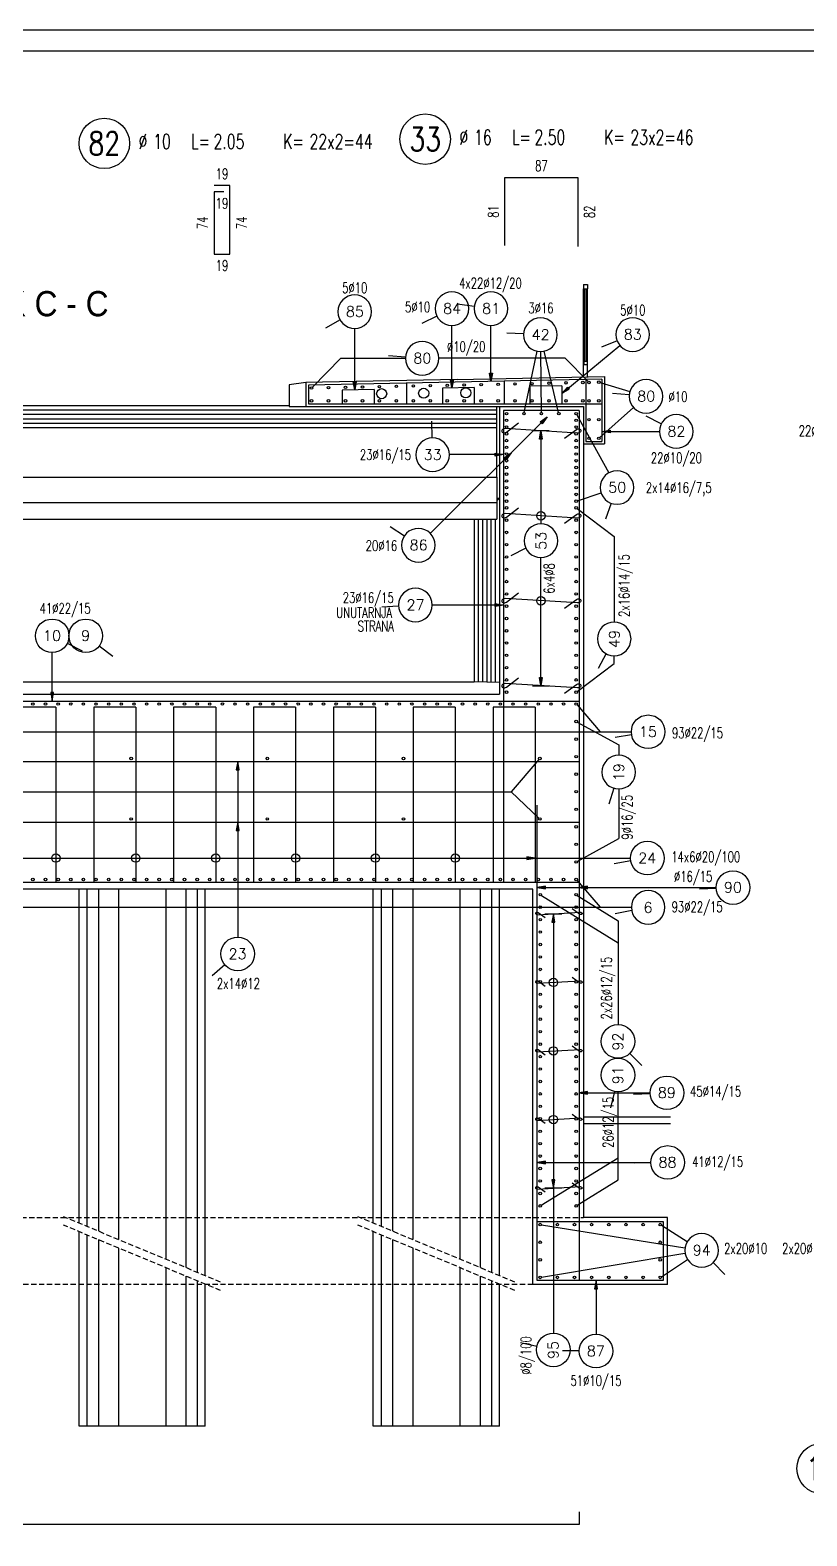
# Model space of a CAD drawing. Extents: x 0 to 12346, y 0 to 3567.
# Drawn here: x 6429 to 7353, y 1777 to 3567 of the extents above; entities that cross this region are included whole.
import ezdxf
from ezdxf.enums import TextEntityAlignment as Align

# ---------------------------------------------------------------- set-up
doc = ezdxf.new("R2010")
doc.units = 0
doc.header["$LTSCALE"] = 50
doc.linetypes.add('HIDDEN2', pattern=[0.1875, 0.125, -0.0625])
for name, color, linetype in [('ARM', 1, 'CONTINUOUS'), ('ARM-I', 6, 'CONTINUOUS'), ('BETON', 7, 'CONTINUOUS'), ('BETON tan', 40, 'CONTINUOUS'), ('BETON TANKO', 40, 'CONTINUOUS'), ('CRTICA', 7, 'CONTINUOUS'), ('KOTE', 4, 'CONTINUOUS'), ('NEVIDLJIVO', 9, 'HIDDEN2'), ('POM', 9, 'CONTINUOUS'), ('TANKO', 8, 'CONTINUOUS'), ('TEKST', 7, 'CONTINUOUS')]:
    doc.layers.add(name, color=color, linetype=linetype)
doc.styles.add('KOTE', font='romans.shx', dxfattribs={"width": 0.7})
doc.styles.get("Standard").update_dxf_attribs({"font": 'romans.shx', "width": 0.9})

# ---------------------------------------------------------------- blocks, each defined once
blk = doc.blocks.new('POZ')
at = {"layer": 'ARM-I'}
blk.add_circle((0, 0), 0.6, dxfattribs=at)
at = {"layer": 'ARM', "width": 0.7}
for s, p in [('%%c', (0.814, -0.125)), ('L=', (2.064, -0.125)), ('K=', (4.256, -0.125))]:
    blk.add_text(s, height=0.35, dxfattribs=at).set_placement(p)
for tag, p in [('VA', (0.879, 0.435)), ('FI', (1.162, -0.13)), ('DUZ', (2.598, -0.13)), ('KOM', (4.881, -0.13))]:
    blk.add_attdef(tag, p, '', height=0.35, dxfattribs=at)
at = {"layer": 'ARM', "width": 0.7, "flags": 1}
for tag, p in [('TIP', (1.038, -0.896)), ('A', (1.162, -1.411)), ('B', (1.162, -1.918)), ('C', (1.162, -2.426)), ('D', (1.162, -2.934)), ('E', (1.162, -3.441)), ('F', (1.162, -3.949)), ('G', (1.162, -4.457)), ('H', (1.162, -4.964)), ('I', (1.162, -5.472)), ('J', (1.162, -5.98)), ('K', (1.162, -6.487)), ('L', (1.162, -6.995)), ('M', (1.162, -7.503)), ('N', (1.162, -8.011))]:
    blk.add_attdef(tag, p, '', height=0.35, dxfattribs=at)
at = {"layer": 'ARM-I', "width": 0.8}
blk.add_attdef('POZ', text='', height=0.55, dxfattribs=at).set_placement((0, 0), align=Align.MIDDLE)
blk = doc.blocks.new('P')
at = {"layer": 'KOTE'}
blk.add_circle((0, 0), 0.4, dxfattribs=at)
blk.add_attdef('P', text='', height=0.25, dxfattribs=at).set_placement((-0.004, 0.004), align=Align.MIDDLE)
blk = doc.blocks.new('STR')
at = {"layer": 'KOTE', "color": 9}
blk.add_lwpolyline([(-1, 0.17), (-1, -0.17), (0, 0)], close=True, dxfattribs=at)
at = {"layer": 'KOTE', "color": 9, "linetype": 'ByBlock'}
blk.add_solid([(-1, 0.17), (-1, -0.17), (0, 0)], dxfattribs=at)
blk = doc.blocks.new('S')
at = {"layer": 'KOTE', "color": 9}
blk.add_line((0, 1), (0, -1), dxfattribs=at)
blk.add_lwpolyline([(-1, 0.17), (-1, -0.17), (0, 0)], close=True, dxfattribs=at)
at = {"layer": 'KOTE', "color": 9, "linetype": 'ByBlock'}
blk.add_solid([(-1, 0.17), (-1, -0.17), (0, 0)], dxfattribs=at)
blk = doc.blocks.new('S-KUKA')
at = {"layer": 'ARM'}
blk.add_lwpolyline([(0.233, -0.13), (0.03, 0.02, 0.241992), (-0.024, 0.028), (-0.031, 0.026, 0.569422), (-0.041, -0.018), (-0.034, -0.024, 0.20742), (0.011, -0.04), (1.257, 0.036, -0.20742), (1.302, 0.019), (1.309, 0.013, -0.569422), (1.299, -0.031), (1.292, -0.033, -0.244051), (1.237, -0.024), (1.028, 0.133)], format="xyb", dxfattribs=at)

msp = doc.modelspace()

# ---------------------------------------------------------------- linework, layer by layer
at = {"layer": 'ARM'}
for p, q in [((7109.2, 3151.8), (6760.2, 3144.8)), ((7090.2, 3151.4), (7090.2, 3077.8)), ((7109.2, 3151.8), (7109.2, 3077.8)), ((6760.2, 3144.8), (6760.2, 3122.4)), ((6838.2, 3139.5), (6800.2, 3138.8)), ((6800.2, 3138.8), (6800.2, 3122.4)), ((6838.2, 3139.5), (6838.2, 3122.4)), ((6876.6, 3147.1), (6876.6, 3122.4)), ((6957.3, 3141.9), (6919.4, 3141.2)), ((6919.4, 3141.2), (6919.4, 3122.4)), ((6957.3, 3141.9), (6957.3, 3122.4)), ((6992.9, 3149.4), (6992.9, 3122.4)), ((7061.6, 3144), (7023.6, 3143.3)), ((7023.6, 3143.3), (7023.6, 3122.4)), ((7061.6, 3144), (7061.6, 3122.4)), ((6760.2, 3122.4), (7109.2, 3122.4)), ((7082.2, 3114.4), (6992.2, 3114.4)), ((6992.2, 3114.4), (6992.2, 2553.5)), ((7082.2, 3114.4), (7082.2, 2080.5)), ((7090.2, 3077.8), (7109.2, 3077.8)), ((5692.2, 2769.2), (7082.2, 2769.2)), ((6459.7, 2761.9), (6409.7, 2761.9)), ((6459.7, 2761.9), (6459.7, 2553.5)), ((6554.7, 2761.9), (6504.7, 2761.9)), ((6504.7, 2761.9), (6504.7, 2553.5)), ((6554.7, 2761.9), (6554.7, 2553.5)), ((6649.8, 2761.9), (6599.8, 2761.9)), ((6599.8, 2761.9), (6599.8, 2553.5)), ((6649.8, 2761.9), (6649.8, 2553.5)), ((6744.8, 2761.9), (6694.8, 2761.9)), ((6694.8, 2761.9), (6694.8, 2553.5)), ((6744.8, 2761.9), (6744.8, 2553.5)), ((6839.8, 2761.9), (6789.8, 2761.9)), ((6789.8, 2761.9), (6789.8, 2553.5)), ((6839.8, 2761.9), (6839.8, 2553.5)), ((6934.8, 2761.9), (6884.8, 2761.9)), ((6884.8, 2761.9), (6884.8, 2553.5)), ((6934.8, 2761.9), (6934.8, 2553.5)), ((7029.8, 2761.9), (6979.8, 2761.9)), ((6979.8, 2761.9), (6979.8, 2553.5)), ((7029.8, 2761.9), (7029.8, 2553.5)), ((5692.2, 2697.3), (7082.2, 2697.3)), ((7032.2, 2080.5), (7032.2, 2645.5)), ((5692.2, 2625.4), (7082.2, 2625.4)), ((7082.2, 2553.5), (5692.2, 2553.5))]:
    msp.add_line(p, q, dxfattribs=at)
msp.add_lwpolyline([(7032.2, 2150.5), (7182.2, 2150.5), (7182.2, 2080.5), (7032.2, 2080.5)], close=True, dxfattribs=at)
at = {"layer": 'ARM-I'}
for points in [[(6993.7, 3310.6), (6993.7, 3391.6), (7080.7, 3391.6), (7080.7, 3309.6)], [(6659.3, 3374.5), (6647.8, 3374.5), (6647.8, 3300.5), (6666.8, 3300.5), (6666.8, 3382), (6647.8, 3382)], [(7082.2, 1805.6), (7082.2, 1790.6), (6347.2, 1790.6)]]:
    msp.add_lwpolyline(points, dxfattribs=at)
at = {"layer": 'BETON'}
for p, q in [((6987.2, 3119.4), (6987.2, 2777.2)), ((6987.2, 3119.4), (7087.2, 3119.4)), ((7087.2, 3119.4), (7087.2, 2155.5)), ((5787.2, 2777.2), (6987.2, 2777.2)), ((7027.2, 2545.5), (5747.2, 2545.5)), ((7027.2, 2075.5), (7027.2, 2545.5)), ((7190.8, 2274.6), (7087.2, 2274.6)), ((7187.2, 2155.5), (7087.2, 2155.5)), ((7187.2, 2075.5), (7187.2, 2155.5)), ((7187.2, 2075.5), (7027.2, 2075.5))]:
    msp.add_line(p, q, dxfattribs=at)
for points in [[(0, 0), (10180.8, 0), (10180.8, 3566.7), (0, 3566.7)], [(125, 25), (10155.8, 25), (10155.8, 3541.7), (125, 3541.7)]]:
    msp.add_lwpolyline(points, close=True, dxfattribs=at)
at = {"layer": 'BETON tan'}
for p, q in [((6757.2, 3119.4), (6987.2, 3119.4)), ((6487.2, 2148.5), (6487.2, 2545.5)), ((6637.2, 2086.2), (6637.2, 2545.5)), ((6837.2, 2148.5), (6837.2, 2545.5)), ((6987.2, 2086.2), (6987.2, 2545.5)), ((6487.2, 1907.1), (6487.2, 2138.5)), ((6837.2, 1907.1), (6837.2, 2138.5)), ((6637.2, 1907.1), (6637.2, 2076.2)), ((6987.2, 1907.1), (6987.2, 2076.2)), ((6637.2, 1907.1), (6487.2, 1907.1)), ((6987.2, 1907.1), (6837.2, 1907.1))]:
    msp.add_line(p, q, dxfattribs=at)
at = {"layer": 'BETON TANKO'}
for p, q in [((6937.2, 3151.3), (6757.2, 3147.7)), ((6937.2, 3151.3), (7112.2, 3154.8)), ((7112.2, 3154.8), (7112.2, 3074.8)), ((6757.2, 3147.7), (6737.2, 3144.9)), ((6737.2, 3144.9), (6737.2, 3119.4)), ((6757.2, 3147.7), (6757.2, 3119.4)), ((6737.2, 3119.4), (6757.2, 3119.4)), ((7087.2, 3074.8), (7112.2, 3074.8)), ((5790.2, 3035.2), (6984.2, 3035.2)), ((6984.2, 3035.2), (6984.2, 3005.2)), ((6984.2, 3007.2), (6987.2, 3010.2)), ((6984.2, 3010.2), (6987.2, 3010.2)), ((5790.2, 3005.2), (6984.2, 3005.2)), ((6957.2, 2985.2), (6957.2, 2792.2)), ((5817.2, 2792.2), (6957.2, 2792.2)), ((6987.2, 2791.1), (6957.2, 2792.2)), ((7190.8, 2266.6), (7087.2, 2266.6))]:
    msp.add_line(p, q, dxfattribs=at)
for centre in [(6847.2, 3134.5), (6897.2, 3135), (6947.2, 3135.5)]:
    msp.add_circle(centre, 6, dxfattribs=at)
at = {"layer": 'CRTICA'}
for p, q in [((6957.4, 3238.2), (6937.5, 3240.8)), ((6797.8, 3222.2), (6780.4, 3212.3)), ((6912.9, 3226.7), (6894.9, 3217.9)), ((7016.1, 3205.5), (6996.2, 3206.5)), ((7127.2, 3197.3), (7108.6, 3189.9)), ((6875.5, 3178.1), (6855.5, 3179.6)), ((7141.8, 3133.1), (7121.8, 3134.7)), ((6907.3, 3081.9), (6906.8, 3101.9)), ((7179.8, 3098.6), (7161.9, 3107.6)), ((7120.3, 3004.2), (7113.4, 2985.5)), ((6874.2, 2965.3), (6857.4, 2976.2)), ((7018.8, 2950.7), (7000.9, 2941.7)), ((6867.4, 2882), (6847.5, 2880.7)), ((6473.2, 2837.8), (6491.1, 2828.9)), ((6511.3, 2834.7), (6527.3, 2822.7)), ((7114.2, 2825.5), (7104.6, 2808)), ((7144.5, 2729.1), (7124.8, 2725.7)), ((7123.4, 2665.6), (7117.6, 2646.5)), ((7143.6, 2579.2), (7123.9, 2575.8)), ((7245.2, 2546.5), (7225.2, 2545.6)), ((7144.6, 2520.2), (7124.9, 2516.4)), ((6660.8, 2455.5), (6645.6, 2442.5)), ((7142.5, 2350.3), (7156.5, 2336)), ((7124, 2305.1), (7119.6, 2285.6)), ((7166.6, 2302.5), (7146.6, 2301.5)), ((7167.4, 2220.2), (7147.4, 2219.7)), ((7241.6, 2101.8), (7255.5, 2087.5)), ((7031.9, 2002.1), (7012.3, 2006.2)), ((7082.2, 1996.7), (7062.2, 1996.9))]:
    msp.add_line(p, q, dxfattribs=at)
at = {"layer": 'KOTE'}
for centre, radius in [((6763.8, 3141.2), 1.5), ((6784, 3141.6), 1.5), ((6804.2, 3142), 1.5), ((6824.4, 3142.4), 1.5), ((6844.5, 3142.8), 1.5), ((6864.7, 3143.2), 1.5), ((6884.9, 3143.7), 1.5), ((6905.1, 3144.1), 1.5), ((6925.2, 3144.5), 1.5), ((6945.4, 3144.9), 1.5), ((6965.6, 3145.3), 1.5), ((6985.8, 3145.7), 1.5), ((7005.9, 3146.1), 1.5), ((7026.1, 3146.5), 1.5), ((7046.3, 3147), 1.5), ((7066.5, 3147.4), 1.5), ((7086.6, 3147.8), 1.5), ((7093.8, 3147.8), 1.5), ((7105.6, 3148.2), 1.5), ((6763.8, 3126), 1.5), ((6784, 3126), 1.5), ((6804.2, 3126), 1.5), ((6824.4, 3126), 1.5), ((6844.5, 3126), 1.5), ((6864.7, 3126), 1.5), ((6884.9, 3126), 1.5), ((6905.1, 3126), 1.5), ((6925.2, 3126), 1.5), ((6945.4, 3126), 1.5), ((6965.6, 3126), 1.5), ((6985.8, 3126), 1.5), ((7005.9, 3126), 1.5), ((7026.1, 3126), 1.5), ((7046.3, 3126), 1.5), ((7066.5, 3126), 1.5), ((7086.6, 3126), 1.5), ((7093.8, 3126), 1.5), ((7105.6, 3126), 1.5), ((6995.8, 3110.8), 1.5), ((6995.8, 3102.8), 1.5), ((7016.5, 3110.8), 1.5), ((7037.2, 3110.8), 1.5), ((7057.9, 3110.8), 1.5), ((7078.6, 3110.8), 1.5), ((7078.6, 3102.8), 1.5), ((7093.8, 3103.7), 1.5), ((7105.6, 3103.7), 1.5), ((6995.8, 3094.8), 1.5), ((6995.8, 3086.8), 1.5), ((6995.8, 3078.8), 1.5), ((7078.6, 3094.8), 1.5), ((7078.6, 3086.8), 1.5), ((7078.6, 3078.8), 1.5), ((7093.8, 3081.4), 1.5), ((7105.6, 3081.4), 1.5), ((6995.8, 3070.8), 1.5), ((6995.8, 3062.8), 1.5), ((7078.6, 3070.8), 1.5), ((7078.6, 3062.8), 1.5), ((6995.8, 3054.8), 1.5), ((6995.8, 3046.8), 1.5), ((7078.6, 3054.8), 1.5), ((7078.6, 3046.8), 1.5), ((6995.8, 3038.8), 1.5), ((6995.8, 3030.8), 1.5), ((7078.6, 3038.8), 1.5), ((7078.6, 3030.8), 1.5), ((6995.8, 3022.8), 1.5), ((6995.8, 3014.8), 1.5), ((6995.8, 3006.8), 1.5), ((7078.6, 3022.8), 1.5), ((7078.6, 3014.8), 1.5), ((7078.6, 3006.8), 1.5), ((6995.8, 2998.8), 1.5), ((7036.6, 2989.3), 5), ((7078.6, 2998.8), 1.5), ((6995.8, 2984.2), 1.5), ((6995.8, 2969.6), 1.5), ((7078.6, 2984.2), 1.5), ((7078.6, 2969.6), 1.5), ((6995.8, 2955), 1.5), ((7078.6, 2955), 1.5), ((6995.8, 2940.4), 1.5), ((7078.6, 2940.4), 1.5), ((6995.8, 2925.8), 1.5), ((7078.6, 2925.8), 1.5), ((6995.8, 2911.2), 1.5), ((7078.6, 2911.2), 1.5), ((6995.8, 2896.5), 1.5), ((6995.8, 2881.9), 1.5), ((7036.6, 2888.3), 5), ((7078.6, 2896.5), 1.5), ((7078.6, 2881.9), 1.5), ((6995.8, 2867.3), 1.5), ((7078.6, 2867.3), 1.5), ((6995.8, 2852.7), 1.5), ((7078.6, 2852.7), 1.5), ((6995.8, 2838.1), 1.5), ((7078.6, 2838.1), 1.5), ((6995.8, 2823.5), 1.5), ((6995.8, 2808.9), 1.5), ((7078.6, 2823.5), 1.5), ((7078.6, 2808.9), 1.5), ((6995.8, 2794.3), 1.5), ((7078.6, 2794.3), 1.5), ((6995.8, 2779.7), 1.5), ((7078.6, 2779.7), 1.5), ((6432.3, 2765.6), 1.5), ((6447.3, 2765.6), 1.5), ((6462.4, 2765.6), 1.5), ((6477.4, 2765.6), 1.5), ((6492.4, 2765.6), 1.5), ((6507.5, 2765.6), 1.5), ((6522.5, 2765.6), 1.5), ((6537.5, 2765.6), 1.5), ((6552.6, 2765.6), 1.5), ((6567.6, 2765.6), 1.5), ((6582.6, 2765.6), 1.5), ((6597.7, 2765.6), 1.5), ((6612.7, 2765.6), 1.5), ((6627.7, 2765.6), 1.5), ((6642.7, 2765.6), 1.5), ((6657.8, 2765.6), 1.5), ((6672.8, 2765.6), 1.5), ((6687.8, 2765.6), 1.5), ((6702.9, 2765.6), 1.5), ((6717.9, 2765.6), 1.5), ((6732.9, 2765.6), 1.5), ((6748, 2765.6), 1.5), ((6763, 2765.6), 1.5), ((6778, 2765.6), 1.5), ((6793, 2765.6), 1.5), ((6808.1, 2765.6), 1.5), ((6823.1, 2765.6), 1.5), ((6838.1, 2765.6), 1.5), ((6853.2, 2765.6), 1.5), ((6868.2, 2765.6), 1.5), ((6883.2, 2765.6), 1.5), ((6898.3, 2765.6), 1.5), ((6913.3, 2765.6), 1.5), ((6928.3, 2765.6), 1.5), ((6943.4, 2765.6), 1.5), ((6958.4, 2765.6), 1.5), ((6973.4, 2765.6), 1.5), ((6988.4, 2765.6), 1.5), ((7003.5, 2765.6), 1.5), ((7018.5, 2765.6), 1.5), ((7033.5, 2765.6), 1.5), ((7048.6, 2765.6), 1.5), ((7063.6, 2765.6), 1.5), ((7078.6, 2765.6), 1.5), ((7078.6, 2744.8), 1.5), ((7078.6, 2723.9), 1.5), ((7078.6, 2703.1), 1.5), ((6549.2, 2700.9), 1.5), ((6711.2, 2700.9), 1.5), ((6873.2, 2700.9), 1.5), ((7035.3, 2700.9), 1.5), ((7078.6, 2682.2), 1.5), ((7078.6, 2661.4), 1.5), ((7078.6, 2640.5), 1.5), ((6549.2, 2629), 1.5), ((6711.2, 2629), 1.5), ((6873.2, 2629), 1.5), ((7035.3, 2629), 1.5), ((7078.6, 2619.6), 1.5), ((7078.6, 2598.8), 1.5), ((6459.7, 2582.5), 5), ((6554.7, 2582.5), 5), ((6649.8, 2582.5), 5), ((6744.8, 2582.5), 5), ((6839.8, 2582.5), 5), ((6934.8, 2582.5), 5), ((7078.6, 2577.9), 1.5), ((6432.3, 2557.1), 1.5), ((6447.3, 2557.1), 1.5), ((6462.4, 2557.1), 1.5), ((6477.4, 2557.1), 1.5), ((6492.4, 2557.1), 1.5), ((6507.5, 2557.1), 1.5), ((6522.5, 2557.1), 1.5), ((6537.5, 2557.1), 1.5), ((6552.6, 2557.1), 1.5), ((6567.6, 2557.1), 1.5), ((6582.6, 2557.1), 1.5), ((6597.7, 2557.1), 1.5), ((6612.7, 2557.1), 1.5), ((6627.7, 2557.1), 1.5), ((6642.7, 2557.1), 1.5), ((6657.8, 2557.1), 1.5), ((6672.8, 2557.1), 1.5), ((6687.8, 2557.1), 1.5), ((6702.9, 2557.1), 1.5), ((6717.9, 2557.1), 1.5), ((6732.9, 2557.1), 1.5), ((6748, 2557.1), 1.5), ((6763, 2557.1), 1.5), ((6778, 2557.1), 1.5), ((6793, 2557.1), 1.5), ((6808.1, 2557.1), 1.5), ((6823.1, 2557.1), 1.5), ((6838.1, 2557.1), 1.5), ((6853.2, 2557.1), 1.5), ((6868.2, 2557.1), 1.5), ((6883.2, 2557.1), 1.5), ((6898.3, 2557.1), 1.5), ((6913.3, 2557.1), 1.5), ((6928.3, 2557.1), 1.5), ((6943.4, 2557.1), 1.5), ((6958.4, 2557.1), 1.5), ((6973.4, 2557.1), 1.5), ((6988.4, 2557.1), 1.5), ((7003.5, 2557.1), 1.5), ((7018.5, 2557.1), 1.5), ((7033.5, 2557.1), 1.5), ((7048.6, 2557.1), 1.5), ((7063.6, 2557.1), 1.5), ((7078.6, 2557.1), 1.5), ((7035.9, 2539), 1.5), ((7035.9, 2524.2), 1.5), ((7078.6, 2539), 1.5), ((7078.6, 2524.2), 1.5), ((7035.9, 2509.4), 1.5), ((7078.6, 2509.4), 1.5), ((7035.9, 2494.6), 1.5), ((7078.6, 2494.6), 1.5), ((7035.9, 2479.8), 1.5), ((7078.6, 2479.8), 1.5), ((7035.9, 2465), 1.5), ((7078.6, 2465), 1.5), ((7035.9, 2450.2), 1.5), ((7035.9, 2435.4), 1.5), ((7051.5, 2434.8), 5), ((7078.6, 2450.2), 1.5), ((7078.6, 2435.4), 1.5), ((7035.9, 2420.6), 1.5), ((7078.6, 2420.6), 1.5), ((7035.9, 2405.8), 1.5), ((7078.6, 2405.8), 1.5), ((7035.9, 2391), 1.5), ((7078.6, 2391), 1.5), ((7035.9, 2376.2), 1.5), ((7035.9, 2361.4), 1.5), ((7078.6, 2376.2), 1.5), ((7078.6, 2361.4), 1.5), ((7035.9, 2346.6), 1.5), ((7051.5, 2353.3), 5), ((7078.6, 2346.6), 1.5), ((7035.9, 2331.8), 1.5), ((7078.6, 2331.8), 1.5), ((7035.9, 2317), 1.5), ((7078.6, 2317), 1.5), ((7035.9, 2302.2), 1.5), ((7078.6, 2302.2), 1.5), ((7035.8, 2272.6), 1.5), ((7035.9, 2287.4), 1.5), ((7051.5, 2271.7), 5), ((7078.6, 2287.4), 1.5), ((7078.6, 2272.6), 1.5), ((7035.8, 2257.8), 1.5), ((7078.6, 2257.8), 1.5), ((7035.8, 2243.1), 1.5), ((7078.6, 2243.1), 1.5), ((7035.8, 2228.3), 1.5), ((7078.6, 2228.3), 1.5), ((7035.8, 2213.5), 1.5), ((7078.6, 2213.5), 1.5), ((7035.8, 2198.7), 1.5), ((7035.8, 2183.9), 1.5), ((7078.6, 2198.7), 1.5), ((7078.6, 2183.9), 1.5), ((7035.8, 2169.1), 1.5), ((7078.6, 2169.1), 1.5), ((7035.8, 2146.9), 1.5), ((7056.2, 2146.9), 1.5), ((7076.6, 2146.9), 1.5), ((7097, 2146.9), 1.5), ((7117.4, 2146.9), 1.5), ((7137.8, 2146.9), 1.5), ((7158.2, 2146.9), 1.5), ((7178.6, 2146.9), 1.5), ((7035.8, 2125.9), 1.5), ((7178.6, 2125.9), 1.5), ((7035.8, 2105), 1.5), ((7178.6, 2105), 1.5), ((7035.8, 2084.1), 1.5), ((7056.2, 2084.1), 1.5), ((7076.6, 2084.1), 1.5), ((7097, 2084.1), 1.5), ((7117.4, 2084.1), 1.5), ((7137.8, 2084.1), 1.5), ((7158.2, 2084.1), 1.5), ((7178.6, 2084.1), 1.5)]:
    msp.add_circle(centre, radius, dxfattribs=at)
at = {"layer": 'NEVIDLJIVO'}
for p, q in [((5687.2, 2155.5), (7087.2, 2155.5)), ((6655.7, 2078.5), (6468.8, 2156.2)), ((7005.7, 2078.5), (6818.8, 2156.2)), ((6655.7, 2068.5), (6468.8, 2146.2)), ((7005.7, 2068.5), (6818.8, 2146.2)), ((7027.2, 2075.5), (5747.2, 2075.5))]:
    msp.add_line(p, q, dxfattribs=at)
at = {"layer": 'POM'}
for p, q in [((7087.2, 3264.3), (7092.2, 3264.3)), ((7087.2, 3264.3), (7087.2, 3259.3)), ((7087.2, 3259.3), (7092.2, 3259.3)), ((7087.2, 3154.3), (7087.2, 3259.3)), ((7088.7, 3173.3), (7088.7, 3259.3)), ((7090.7, 3173.3), (7090.7, 3259.3)), ((7092.2, 3264.3), (7092.2, 3259.3)), ((7092.2, 3154.4), (7092.2, 3259.3)), ((7087.7, 3173.3), (7091.7, 3173.3)), ((7087.7, 3173.3), (7087.7, 3169.3)), ((7087.7, 3169.3), (7091.7, 3169.3)), ((7091.7, 3173.3), (7091.7, 3169.3)), ((6984.2, 3115), (5790.2, 3115)), ((6737.2, 3120.1), (6037.2, 3120.1)), ((6984.2, 3093.9), (6984.2, 3119.4)), ((6984.2, 3109.7), (5790.2, 3109.7)), ((6984.2, 3104.4), (5790.2, 3104.4)), ((6984.2, 3099.2), (5790.2, 3099.2)), ((6984.2, 3093.9), (5790.2, 3093.9)), ((6984.2, 3035.2), (6984.2, 3093.9)), ((6984.2, 3005.2), (6984.2, 2985.2)), ((5790.2, 2985.2), (6984.2, 2985.2)), ((6962.2, 2985.2), (6962.2, 2792.1)), ((6967.2, 2985.2), (6967.2, 2791.9)), ((6972.2, 2985.2), (6972.2, 2791.7)), ((6977.2, 2985.2), (6977.2, 2791.5)), ((6982.2, 2985.2), (6982.2, 2791.3)), ((6496.6, 2545.5), (6496.6, 2144.6)), ((6510.2, 2545.5), (6510.2, 2139)), ((6534.1, 2545.5), (6534.1, 2129)), ((6590.3, 2545.5), (6590.3, 2105.7)), ((6614.3, 2545.5), (6614.3, 2095.7)), ((6627.8, 2545.5), (6627.8, 2090.1)), ((6846.6, 2545.5), (6846.6, 2144.6)), ((6860.2, 2545.5), (6860.2, 2139)), ((6884.1, 2545.5), (6884.1, 2129)), ((6940.3, 2545.5), (6940.3, 2105.7)), ((6964.3, 2545.5), (6964.3, 2095.7)), ((6977.8, 2545.5), (6977.8, 2090.1)), ((7027.2, 2535.5), (7027.2, 2545.5)), ((6496.6, 2134.6), (6496.6, 1907.1)), ((6846.6, 2134.6), (6846.6, 1907.1)), ((6510.2, 2129), (6510.2, 1907.1)), ((6534.1, 2119), (6534.1, 1907.1)), ((6860.2, 2129), (6860.2, 1907.1)), ((6884.1, 2119), (6884.1, 1907.1)), ((6590.3, 2095.7), (6590.3, 1907.1)), ((6940.3, 2095.7), (6940.3, 1907.1)), ((6614.3, 2085.7), (6614.3, 1907.1)), ((6627.8, 2080.1), (6627.8, 1907.1)), ((6964.3, 2085.7), (6964.3, 1907.1)), ((6977.8, 2080.1), (6977.8, 1907.1))]:
    msp.add_line(p, q, dxfattribs=at)
at = {"layer": 'TANKO'}
for p, q in [((6815.2, 3139.1), (6815.2, 3212)), ((6930.8, 3141.4), (6930.8, 3215.6)), ((6977.2, 3149.1), (6977.2, 3215.6)), ((7061.6, 3134.6), (7130.4, 3191.9)), ((6764.9, 3142.3), (6798.7, 3176.6)), ((6798.7, 3176.6), (6875.4, 3176.6)), ((7065.4, 3176.6), (6915.4, 3176.6)), ((7016.8, 3112.3), (7032, 3184.9)), ((7037.2, 3112.3), (7036.4, 3184.5)), ((7057.6, 3112.3), (7040.7, 3185)), ((7092.8, 3148.9), (7065.4, 3176.6)), ((7107.1, 3147.7), (7142.5, 3137.2)), ((7106.8, 3082.4), (7146.8, 3118.1)), ((7044.2, 3106.9), (6905.1, 2968.5)), ((7079.4, 3109.5), (7117.6, 3040.5)), ((7036.6, 3090.3), (7036.6, 2979.7)), ((7109.2, 3089.6), (7177.6, 3089.6)), ((6992.2, 3062.1), (6927.7, 3062.1)), ((7080, 3007.2), (7108.3, 3016.7)), ((7079.8, 2997.9), (7123.8, 2964.8)), ((7123.8, 2964.8), (7123.8, 2863.1)), ((7036.6, 2787.3), (7036.6, 2939.7)), ((6992.2, 2883.3), (6907.4, 2883.3)), ((6455.3, 2769.2), (6455.3, 2826.7)), ((7079.8, 2780.6), (7123.8, 2813.7)), ((7123.8, 2813.7), (7123.8, 2823.1)), ((7079.6, 2764.5), (7107.2, 2732.6)), ((7079.9, 2744.1), (7129.2, 2717)), ((5724.4, 2732.6), (7144.2, 2732.6)), ((7129.2, 2717), (7129.2, 2704.7)), ((6676, 2697.3), (6676, 2488.6)), ((7034.3, 2699.8), (7001.1, 2661.4)), ((6362.9, 2661.4), (7001.1, 2661.4)), ((7034.2, 2630), (7001.1, 2661.4)), ((7129.2, 2664.7), (7129.2, 2605.7)), ((7079.9, 2578.6), (7129.2, 2605.7)), ((5794.7, 2582.5), (7029.8, 2582.5)), ((7029.8, 2582.5), (7143.3, 2582.5)), ((7032.2, 2547.5), (7245.1, 2547.5)), ((7079.6, 2555.9), (7107.2, 2524)), ((5724.4, 2524), (7144.2, 2524)), ((7037.2, 2538.2), (7128.4, 2481.8)), ((7079.8, 2538.2), (7128.4, 2508.1)), ((7051.5, 2516.3), (7051.5, 2190.2)), ((7128.4, 2508.1), (7128.4, 2384.6)), ((7082.2, 2303.5), (7166.6, 2303.5)), ((7128.4, 2199.9), (7128.4, 2304.6)), ((7032.2, 2220.7), (7167.4, 2220.7)), ((7037, 2169.9), (7128.4, 2226.4)), ((7051.5, 2190.2), (7051.5, 2018)), ((7079.8, 2169.9), (7128.4, 2199.9)), ((7037.3, 2146.6), (7208, 2119.4)), ((7179.9, 2146.1), (7210.8, 2126.8)), ((7037.3, 2084.3), (7208, 2112.9)), ((7179.9, 2084.9), (7211, 2105.3)), ((7102.2, 2080.5), (7102.2, 2016.5))]:
    msp.add_line(p, q, dxfattribs=at)

# ---------------------------------------------------------------- block references
at = {"layer": 'ARM-I', "xscale": -68.98113741219082, "yscale": 68.98113741219082, "zscale": 68.98113741219082, "rotation": 359.9999545401192}
for p in [(7080.9, 3090.5), (7080.9, 2989.5), (7080.9, 2888.5), (7080.9, 2787.5)]:
    msp.add_blockref('S-KUKA', p, dxfattribs=at)
at = {"layer": 'ARM-I', "xscale": 40.54955938507555, "yscale": 40.5495593850751, "zscale": 40.54955938507504}
for p in [(7032.2, 2516.8), (7032.2, 2435.3), (7032.2, 2353.7), (7032.2, 2272.2), (7032.2, 2190.6)]:
    msp.add_blockref('S-KUKA', p, dxfattribs=at)
at = {"layer": 'KOTE', "xscale": 50, "yscale": 50, "zscale": 50}
for p, values in [((6517.3, 3432), {'POZ': '82', 'FI': '10', 'DUZ': '2.05', 'KOM': '22x2=44'}), ((6899, 3437), {'POZ': '33', 'FI': '16', 'DUZ': '2.50', 'KOM': '23x2=46'}), ((7371.1, 1857), {'POZ': '11', 'FI': '22', 'DUZ': '3.50', 'KOM': '5x4=20'})]:
    msp.add_blockref('POZ', p, dxfattribs=at).add_auto_attribs(values)
at = {"layer": 'KOTE'}
ref = msp.add_blockref('P', (6815.2, 3232), dxfattribs=dict(at, xscale=-50, yscale=50, zscale=50, rotation=359.9999545401183))
ref.add_attrib('P', '85', dxfattribs={"height": 12.5, "rotation": 360}).set_placement((6815.4, 3232.2), align=Align.MIDDLE)
ref = msp.add_blockref('P', (6930.8, 3235.6), dxfattribs=dict(at, xscale=-50, yscale=50, zscale=50, rotation=359.9999545401183))
ref.add_attrib('P', '84', dxfattribs={"height": 12.5, "rotation": 360}).set_placement((6931, 3235.8), align=Align.MIDDLE)
ref = msp.add_blockref('P', (6977.2, 3235.6), dxfattribs=dict(at, xscale=-50, yscale=50, zscale=50, rotation=359.9999545401162))
ref.add_attrib('P', '81', dxfattribs={"height": 12.5, "rotation": 360}).set_placement((6977.4, 3235.8), align=Align.MIDDLE)
ref = msp.add_blockref('P', (7036.1, 3204.5), dxfattribs=dict(at, xscale=-50, yscale=50, zscale=50, rotation=359.9999545401192))
ref.add_attrib('P', '42', dxfattribs={"height": 12.5, "rotation": 360}).set_placement((7036.3, 3204.7), align=Align.MIDDLE)
ref = msp.add_blockref('P', (7145.8, 3204.8), dxfattribs=dict(at, xscale=-50, yscale=50, zscale=50, rotation=359.9999545401183))
ref.add_attrib('P', '83', dxfattribs={"height": 12.5, "rotation": 360}).set_placement((7145.9, 3205), align=Align.MIDDLE)
ref = msp.add_blockref('P', (6895.4, 3176.6), dxfattribs=dict(at, xscale=-50, yscale=50, zscale=50, rotation=359.9999545401207))
ref.add_attrib('P', '80', dxfattribs={"height": 12.5, "rotation": 360}).set_placement((6895.6, 3176.8), align=Align.MIDDLE)
at = {"layer": 'KOTE', "yscale": 10, "zscale": 10}
for name, p, xscale, rotation in [('STR', (6930.8, 3141.4), -10, 89.99995454011822), ('STR', (6977.2, 3149.1), -10, 89.9999545401163), ('STR', (6815.2, 3139.1), -10, 89.99995454011822), ('STR', (7061.6, 3134.6), -10, 39.84168371249415), ('STR', (7044.2, 3106.9), -10, 224.8698639821688), ('S', (7036.6, 3090.3), -10, 269.9999545401192), ('STR', (7109.2, 3089.6), -10, 359.9999545401172), ('STR', (6992.2, 3062.1), -10, 179.9999545401166), ('STR', (7001.3, 3064.2), -10, 224.8698639821688), ('STR', (6992.2, 2883.3), -10, 179.9999545401182), ('S', (7036.6, 2787.3), -10, 89.99995454011918), ('STR', (6455.3, 2769.2), 10, 270), ('STR', (6676, 2697.3), 10, 90), ('STR', (6676, 2625.4), 10, 90), ('STR', (7032.2, 2547.5), 10, 180), ('STR', (7082.2, 2547.5), 10, 180), ('S', (7051.5, 2516.3), 10, 90), ('STR', (7082.2, 2303.5), 10, 180), ('STR', (7032.2, 2220.7), 10, 180), ('STR', (7032.2, 2220.7), 10, 180), ('S', (7051.5, 2190.2), 10, 270), ('STR', (7102.2, 2080.5), 10, 90)]:
    msp.add_blockref(name, p, dxfattribs=dict(at, xscale=xscale, rotation=rotation))
at = {"layer": 'KOTE'}
ref = msp.add_blockref('P', (7161.7, 3131.4), dxfattribs=dict(at, xscale=-50, yscale=50, zscale=50, rotation=359.9999545401207))
ref.add_attrib('P', '80', dxfattribs={"height": 12.5, "rotation": 360}).set_placement((7161.9, 3131.6), align=Align.MIDDLE)
ref = msp.add_blockref('P', (7197.6, 3089.6), dxfattribs=dict(at, xscale=-50, yscale=50, zscale=50, rotation=359.9999545401172))
ref.add_attrib('P', '82', dxfattribs={"height": 12.5, "rotation": 360}).set_placement((7197.8, 3089.8), align=Align.MIDDLE)
ref = msp.add_blockref('P', (6907.8, 3061.9), dxfattribs=dict(at, xscale=-50, yscale=50, zscale=50, rotation=359.9999545401166))
ref.add_attrib('P', '33', dxfattribs={"height": 12.5, "rotation": 360}).set_placement((6907.9, 3062.1), align=Align.MIDDLE)
ref = msp.add_blockref('P', (7127.2, 3023), dxfattribs=dict(at, xscale=-50, yscale=50, zscale=50, rotation=359.9999545401193))
ref.add_attrib('P', '50', dxfattribs={"height": 12.5, "rotation": 360}).set_placement((7127.4, 3023.2), align=Align.MIDDLE)
ref = msp.add_blockref('P', (6890.9, 2954.4), dxfattribs=dict(at, xscale=-50, yscale=50, zscale=50, rotation=359.9999545401178))
ref.add_attrib('P', '86', dxfattribs={"height": 12.5, "rotation": 360}).set_placement((6891.1, 2954.6), align=Align.MIDDLE)
ref = msp.add_blockref('P', (7036.6, 2959.7), dxfattribs=dict(at, xscale=-50, yscale=50, zscale=50, rotation=269.9999545401192))
ref.add_attrib('P', '53', dxfattribs={"height": 12.5, "rotation": 90}).set_placement((7036.8, 2959.6), align=Align.MIDDLE)
ref = msp.add_blockref('P', (6887.4, 2883.3), dxfattribs=dict(at, xscale=-50, yscale=50, zscale=50, rotation=359.9999545401181))
ref.add_attrib('P', '27', dxfattribs={"height": 12.5, "rotation": 360}).set_placement((6887.5, 2883.5), align=Align.MIDDLE)
ref = msp.add_blockref('P', (6455.3, 2846.7), dxfattribs=dict(at, xscale=50, yscale=50, zscale=50))
ref.add_attrib('P', '10', dxfattribs={"height": 12.5}).set_placement((6455.1, 2846.9), align=Align.MIDDLE)
ref = msp.add_blockref('P', (6495.3, 2846.7), dxfattribs=dict(at, xscale=50, yscale=50, zscale=50))
ref.add_attrib('P', '9', dxfattribs={"height": 12.5}).set_placement((6495.1, 2846.9), align=Align.MIDDLE)
ref = msp.add_blockref('P', (7123.8, 2843.1), dxfattribs=dict(at, xscale=-50, yscale=50, zscale=50, rotation=269.9999545401193))
ref.add_attrib('P', '49', dxfattribs={"height": 12.5, "rotation": 90}).set_placement((7124, 2842.9), align=Align.MIDDLE)
ref = msp.add_blockref('P', (7164.2, 2732.6), dxfattribs=dict(at, xscale=50, yscale=50, zscale=50))
ref.add_attrib('P', '15', dxfattribs={"height": 12.5}).set_placement((7164, 2732.8), align=Align.MIDDLE)
ref = msp.add_blockref('P', (7129.2, 2684.7), dxfattribs=dict(at, xscale=-50, yscale=50, zscale=50, rotation=269.9999545401175))
ref.add_attrib('P', '19', dxfattribs={"height": 12.5, "rotation": 90}).set_placement((7129.4, 2684.6), align=Align.MIDDLE)
ref = msp.add_blockref('P', (7163.3, 2582.5), dxfattribs=dict(at, xscale=50, yscale=50, zscale=50))
ref.add_attrib('P', '24', dxfattribs={"height": 12.5}).set_placement((7163.1, 2582.7), align=Align.MIDDLE)
at = {"layer": 'KOTE', "xscale": 10, "yscale": 10, "zscale": 10}
msp.add_blockref('S', (7029.8, 2582.5), dxfattribs=at)
at = {"layer": 'KOTE'}
ref = msp.add_blockref('P', (7265.1, 2547.5), dxfattribs=dict(at, xscale=50, yscale=50, zscale=50))
ref.add_attrib('P', '90', dxfattribs={"height": 12.5}).set_placement((7265, 2547.7), align=Align.MIDDLE)
ref = msp.add_blockref('P', (7164.2, 2524), dxfattribs=dict(at, xscale=-50, yscale=50, zscale=50, rotation=180))
ref.add_attrib('P', '6', dxfattribs={"height": 12.5}).set_placement((7164, 2523.8), align=Align.MIDDLE)
ref = msp.add_blockref('P', (6676, 2468.6), dxfattribs=dict(at, xscale=50, yscale=50, zscale=50))
ref.add_attrib('P', '23', dxfattribs={"height": 12.5}).set_placement((6675.8, 2468.8), align=Align.MIDDLE)
ref = msp.add_blockref('P', (7128.4, 2364.6), dxfattribs=dict(at, xscale=50, yscale=50, zscale=50, rotation=90))
ref.add_attrib('P', '92', dxfattribs={"height": 12.5, "rotation": 90}).set_placement((7128.2, 2364.4), align=Align.MIDDLE)
ref = msp.add_blockref('P', (7128.4, 2324.6), dxfattribs=dict(at, xscale=50, yscale=50, zscale=50, rotation=90))
ref.add_attrib('P', '91', dxfattribs={"height": 12.5, "rotation": 90}).set_placement((7128.2, 2324.4), align=Align.MIDDLE)
ref = msp.add_blockref('P', (7186.6, 2303.5), dxfattribs=dict(at, xscale=50, yscale=50, zscale=50))
ref.add_attrib('P', '89', dxfattribs={"height": 12.5}).set_placement((7186.4, 2303.7), align=Align.MIDDLE)
ref = msp.add_blockref('P', (7187.4, 2220.7), dxfattribs=dict(at, xscale=50, yscale=50, zscale=50))
ref.add_attrib('P', '88', dxfattribs={"height": 12.5}).set_placement((7187.2, 2220.9), align=Align.MIDDLE)
ref = msp.add_blockref('P', (7227.8, 2116.2), dxfattribs=dict(at, xscale=-50, yscale=50, zscale=50, rotation=359.9999545401183))
ref.add_attrib('P', '94', dxfattribs={"height": 12.5, "rotation": 360}).set_placement((7227.9, 2116.4), align=Align.MIDDLE)
ref = msp.add_blockref('P', (7051.5, 1998), dxfattribs=dict(at, xscale=50, yscale=50, zscale=50, rotation=90))
ref.add_attrib('P', '95', dxfattribs={"height": 12.5, "rotation": 90}).set_placement((7051.3, 1997.8), align=Align.MIDDLE)
ref = msp.add_blockref('P', (7102.2, 1996.5), dxfattribs=dict(at, xscale=50, yscale=50, zscale=50))
ref.add_attrib('P', '87', dxfattribs={"height": 12.5}).set_placement((7102, 1996.7), align=Align.MIDDLE)

# ---------------------------------------------------------------- texts
at = {"layer": 'KOTE', "style": 'KOTE', "width": 0.7}
for s, p in [('19', (6657.3, 3395.8)), ('87', (7037.2, 3405.4)), ('19', (6657.3, 3360.8)), ('19', (6657.3, 3286.8)), ('22%%c10/20', (7373.7, 3089.4)), ('93%%c22/15', (7222.9, 2730.4)), ('14x6%%c20/100', (7232.7, 2583.2)), ('%%c16/15', (7217.7, 2559.7)), ('93%%c22/15', (7222.5, 2523.7)), ('2x14%%c12', (6676.8, 2433.4)), ('45%%c14/15', (7244.4, 2304.3)), ('41%%c12/15', (7246.8, 2220.7)), ('2x20%%c10', (7280.2, 2118.4)), ('51%%c10/15', (7102.2, 1960.5))]:
    msp.add_text(s, height=12.5, dxfattribs=at).set_placement(p, align=Align.MIDDLE)
for s, rotation, p in [('81', 90, (6980, 3351.1)), ('82', 90, (7094.5, 3350.6)), ('74', 90, (6634.1, 3337.5)), ('74', 90, (6680.6, 3337.5)), ('5%%c10', 360, (6815.2, 3260.3)), ('4x22%%c12/20', 360, (6976.6, 3264.9)), ('5%%c10', 360, (6890, 3237.5)), ('3%%c16', 360, (7036.7, 3236.3)), ('5%%c10', 360, (7146, 3233.7)), ('%%c10', 360, (7199.7, 3130.9)), ('22%%c10/20', 360, (7197.8, 3057.3)), ('20%%c16', 360, (6847, 2953.8)), ('26%%c12/15', 90, (7117.5, 2268.4)), ('2x20%%c10', 359.9999, (7349.2, 2118.4))]:
    msp.add_text(s, height=12.5, rotation=rotation, dxfattribs=at).set_placement(p, align=Align.MIDDLE)
for s, rotation, p in [('%%c10/20', 360, (6970.6, 3184.1)), ('2x14%%c16/7,5', 360, (7239.8, 3016.5)), ('6x4%%c8', 90, (7052.8, 2933.1))]:
    msp.add_text(s, height=12.5, rotation=rotation, dxfattribs=at).set_placement(p, align=Align.RIGHT)
for s, rotation, p in [('23%%c16/15', 360, (6821.3, 3055.8)), ('2x16%%c14/15', 90, (7142, 2869.1)), ('23%%c16/15', 360, (6800.9, 2885.9)), ('UNUTARNJA', 360, (6793.2, 2868)), ('STRANA', 360, (6818.7, 2852)), ('9%%c16/25', 90, (7145.4, 2604.4)), ('2x26%%c12/15', 90, (7120.9, 2390.6)), ('%%c8/100', 90, (7025.2, 1968.4))]:
    msp.add_text(s, height=12.5, rotation=rotation, dxfattribs=at).set_placement(p)
msp.add_text('41%%c22/15', height=12.5, dxfattribs=at).set_placement((6440.3, 2873.2))
at = {"layer": 'TEKST', "insert": (6387.2, 3241.3), "char_height": 30, "attachment_point": 5}
msp.add_mtext('{\\fArial|b0|i0|c238|p34;PRESJEK C - C}', dxfattribs=at)

doc.saveas('drawing.dxf')
